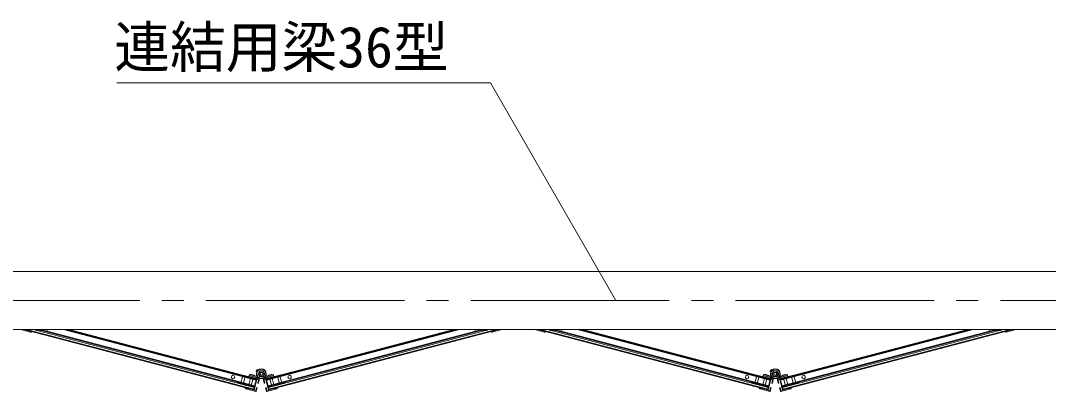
# Model space of a CAD drawing. Units: millimetres, scale not verified. Extents: x -6980 to 13145, y -14438 to 14438.
# Drawn here: x -2937 to -1167, y 11281 to 11919 of the extents above; entities that cross this region are included whole.
import ezdxf
from ezdxf.enums import TextEntityAlignment as Align

# ---------------------------------------------------------------- set-up
doc = ezdxf.new("R2010")
doc.units = ezdxf.units.MM
doc.header["$LTSCALE"] = 38
doc.linetypes.add('CHAIN2', pattern=[12, 9, -1, 1, -1])
doc.linetypes.add('DASHED1', pattern=[1.8, 1.2, -0.6])
for name, color, linetype, lineweight in [('0-6_ﾎﾞﾙﾄ類', 2, 'Continuous', 18), ('1-2_通芯', 1, 'CHAIN2', 18), ('1-5_標準ﾊﾟﾈﾙ', 7, 'Continuous', 18), ('1-7_文字', 7, 'Continuous', 18), ('1-9_連結用梁36', 7, 'Continuous', 18)]:
    doc.layers.add(name, color=color, linetype=linetype, lineweight=lineweight)
doc.styles.add('ＭＳ ゴシック', font='')
doc.styles.get('ＭＳ ゴシック').set_extended_font_data('MS Gothic')

msp = doc.modelspace()

# ---------------------------------------------------------------- linework, layer by layer
at = {"layer": '0-6_ﾎﾞﾙﾄ類'}
for p, q in [((-2525.57, 11306.35), (-2528.47, 11311.35)), ((-2519.82, 11316.35), (-2516.93, 11311.35)), ((-2516.93, 11311.35), (-2519.82, 11306.35)), ((-1640.57, 11306.35), (-1643.47, 11311.35)), ((-1634.83, 11316.35), (-1631.93, 11311.35)), ((-1631.93, 11311.35), (-1634.83, 11306.35)), ((-2519.82, 11306.35), (-2525.57, 11306.35)), ((-1634.83, 11306.35), (-1640.57, 11306.35))]:
    msp.add_line(p, q, dxfattribs=at)
for points in [[(-2528.47, 11311.35), (-2525.57, 11316.35), (-2519.82, 11316.35)], [(-1643.47, 11311.35), (-1640.57, 11316.35), (-1634.83, 11316.35)]]:
    msp.add_lwpolyline(points, dxfattribs=at)
for centre, radius in [((-2522.7, 11311.35), 4.9), ((-2522.7, 11311.35), 3), ((-2522.7, 11311.35), 2.45), ((-1637.7, 11311.35), 4.9), ((-1637.7, 11311.35), 3), ((-1637.7, 11311.35), 2.45)]:
    msp.add_circle(centre, radius, dxfattribs=at)
at = {"layer": '1-2_通芯'}
msp.add_line((-3986.2, 11437.5), (4220.8, 11437.5), dxfattribs=at)
at = {"layer": '1-5_標準ﾊﾟﾈﾙ'}
for p, q in [((-2937.32, 11387.4), (-2920.15, 11382.9)), ((-2931.78, 11387.5), (-2918.32, 11383.98)), ((-2927.05, 11387.5), (-2535.72, 11284.77)), ((-2907.35, 11387.5), (-2902, 11386.1)), ((-2905.28, 11385.4), (-2902.38, 11384.65)), ((-2902.62, 11387.5), (-2534.15, 11290.75)), ((-2902, 11386.1), (-2902.38, 11384.65)), ((-2863.65, 11387.5), (-2531.62, 11300.35)), ((-2181.75, 11387.5), (-2513.78, 11300.35)), ((-2142.78, 11387.5), (-2511.25, 11290.75)), ((-2118.35, 11387.5), (-2509.68, 11284.77)), ((-2138.05, 11387.5), (-2143.4, 11386.1)), ((-2143.4, 11386.1), (-2143.03, 11384.65)), ((-2140.12, 11385.4), (-2143.03, 11384.65)), ((-2113.62, 11387.5), (-2127.08, 11383.98)), ((-2108.07, 11387.4), (-2125.25, 11382.9)), ((-2052.33, 11387.4), (-2035.15, 11382.9)), ((-2046.77, 11387.5), (-2033.33, 11383.98)), ((-2042.05, 11387.5), (-1650.72, 11284.77)), ((-2022.35, 11387.5), (-2017, 11386.1)), ((-2020.27, 11385.4), (-2017.38, 11384.65)), ((-2017.62, 11387.5), (-1649.15, 11290.75)), ((-2017, 11386.1), (-2017.38, 11384.65)), ((-1978.65, 11387.5), (-1646.62, 11300.35)), ((-1296.75, 11387.5), (-1628.78, 11300.35)), ((-1257.78, 11387.5), (-1626.25, 11290.75)), ((-1233.35, 11387.5), (-1624.68, 11284.77)), ((-1253.05, 11387.5), (-1258.4, 11386.1)), ((-1258.4, 11386.1), (-1258.02, 11384.65)), ((-1255.12, 11385.4), (-1258.02, 11384.65)), ((-1228.62, 11387.5), (-1242.08, 11383.98)), ((-1223.07, 11387.4), (-1240.25, 11382.9)), ((-2529.65, 11318.15), (-2531.38, 11315.7)), ((-2531.25, 11315), (-2530.57, 11314.52)), ((-2531.2, 11311.35), (-2531.2, 11307.15)), ((-2528.25, 11317.77), (-2528.95, 11318.27)), ((-2514.2, 11311.35), (-2514.2, 11307.15)), ((-1644.65, 11318.15), (-1646.38, 11315.7)), ((-1646.25, 11315), (-1645.58, 11314.52)), ((-1646.2, 11311.35), (-1646.2, 11304.85)), ((-1646.2, 11311.35), (-1646.2, 11307.15)), ((-1643.25, 11317.77), (-1643.95, 11318.27)), ((-1629.2, 11311.35), (-1629.2, 11304.85)), ((-1629.2, 11311.35), (-1629.2, 11307.15)), ((-2563.47, 11297.22), (-2563.85, 11295.78)), ((-2560.95, 11295), (-2563.85, 11295.78)), ((-2534.45, 11289.6), (-2563.47, 11297.22)), ((-2555.5, 11307.85), (-2555.25, 11308.83)), ((-2531.32, 11301.5), (-2555.5, 11307.85)), ((-2554.65, 11309.17), (-2526.6, 11301.8)), ((-2551.28, 11292.48), (-2551.62, 11293.08)), ((-2534.83, 11288.15), (-2551.28, 11292.48)), ((-2531.32, 11301.5), (-2534.45, 11289.6)), ((-2528.8, 11295.4), (-2527.82, 11295.15)), ((-2526.25, 11301.2), (-2527.82, 11295.15)), ((-2519.15, 11301.2), (-2517.57, 11295.15)), ((-2490.75, 11309.17), (-2518.8, 11301.8)), ((-2516.6, 11295.4), (-2517.57, 11295.15)), ((-2514.08, 11301.5), (-2489.9, 11307.85)), ((-2514.08, 11301.5), (-2510.95, 11289.6)), ((-2512.9, 11307.5), (-2512.4, 11305.55)), ((-2510.95, 11289.6), (-2481.92, 11297.22)), ((-2510.57, 11288.15), (-2494.12, 11292.48)), ((-2494.12, 11292.48), (-2493.77, 11293.08)), ((-2489.9, 11307.85), (-2490.15, 11308.83)), ((-2484.45, 11295), (-2481.55, 11295.78)), ((-2481.92, 11297.22), (-2481.55, 11295.78)), ((-1678.47, 11297.22), (-1678.85, 11295.78)), ((-1675.95, 11295), (-1678.85, 11295.78)), ((-1649.45, 11289.6), (-1678.47, 11297.22)), ((-1670.5, 11307.85), (-1670.25, 11308.83)), ((-1646.33, 11301.5), (-1670.5, 11307.85)), ((-1669.65, 11309.17), (-1641.6, 11301.8)), ((-1666.27, 11292.48), (-1666.62, 11293.08)), ((-1649.83, 11288.15), (-1666.27, 11292.48)), ((-1646.33, 11301.5), (-1649.45, 11289.6)), ((-1644.7, 11306.53), (-1644.7, 11304.85)), ((-1643.8, 11295.4), (-1642.83, 11295.15)), ((-1641.25, 11301.2), (-1642.83, 11295.15)), ((-1634.15, 11301.2), (-1632.58, 11295.15)), ((-1605.75, 11309.17), (-1633.8, 11301.8)), ((-1631.6, 11295.4), (-1632.58, 11295.15)), ((-1630.7, 11306.53), (-1630.7, 11304.85)), ((-1629.08, 11301.5), (-1604.9, 11307.85)), ((-1629.08, 11301.5), (-1625.95, 11289.6)), ((-1627.9, 11307.5), (-1627.4, 11305.55)), ((-1625.95, 11289.6), (-1596.92, 11297.22)), ((-1625.58, 11288.15), (-1609.12, 11292.48)), ((-1609.12, 11292.48), (-1608.78, 11293.08)), ((-1604.9, 11307.85), (-1605.15, 11308.83)), ((-1599.45, 11295), (-1596.55, 11295.78)), ((-1596.92, 11297.22), (-1596.55, 11295.78)), ((-2536.03, 11283.6), (-2550.3, 11287.35)), ((-2532.05, 11281), (-2549.22, 11285.52)), ((-2534.83, 11288.15), (-2536.03, 11283.6)), ((-2529.85, 11287.43), (-2531.45, 11281.38)), ((-2530.83, 11287.67), (-2529.85, 11287.43)), ((-2514.57, 11287.67), (-2515.55, 11287.43)), ((-2515.55, 11287.43), (-2513.95, 11281.38)), ((-2513.35, 11281), (-2496.18, 11285.52)), ((-2510.57, 11288.15), (-2509.38, 11283.6)), ((-2509.38, 11283.6), (-2495.1, 11287.35)), ((-1651.02, 11283.6), (-1665.3, 11287.35)), ((-1647.05, 11281), (-1664.23, 11285.52)), ((-1649.83, 11288.15), (-1651.02, 11283.6)), ((-1644.85, 11287.43), (-1646.45, 11281.38)), ((-1645.83, 11287.67), (-1644.85, 11287.43)), ((-1629.58, 11287.67), (-1630.55, 11287.43)), ((-1630.55, 11287.43), (-1628.95, 11281.38)), ((-1628.35, 11281), (-1611.17, 11285.52)), ((-1625.58, 11288.15), (-1624.38, 11283.6)), ((-1624.38, 11283.6), (-1610.1, 11287.35))]:
    msp.add_line(p, q, dxfattribs=at)
at = {"layer": '1-5_標準ﾊﾟﾈﾙ', "color": 4, "linetype": 'DASHED1', "lineweight": 9}
for p, q in [((-2907.72, 11387.5), (-2907.95, 11386.62)), ((-2137.68, 11387.5), (-2137.45, 11386.62)), ((-2022.72, 11387.5), (-2022.95, 11386.62)), ((-1252.67, 11387.5), (-1252.45, 11386.62)), ((-2557.78, 11295.72), (-2558.03, 11294.75)), ((-2554.65, 11307.62), (-2557.78, 11295.72)), ((-2553.7, 11294.65), (-2553.95, 11293.68)), ((-2550.57, 11306.55), (-2553.7, 11294.65)), ((-2541.1, 11304.07), (-2544.22, 11292.18)), ((-2540.72, 11305.52), (-2541.1, 11304.07)), ((-2537.02, 11303), (-2540.15, 11291.1)), ((-2536.65, 11304.45), (-2537.02, 11303)), ((-2508.75, 11304.45), (-2508.38, 11303)), ((-2508.38, 11303), (-2505.25, 11291.1)), ((-2504.68, 11305.52), (-2504.3, 11304.07)), ((-2504.3, 11304.07), (-2501.17, 11292.18)), ((-2494.83, 11306.55), (-2491.7, 11294.65)), ((-2491.7, 11294.65), (-2491.45, 11293.68)), ((-2490.75, 11307.62), (-2487.62, 11295.72)), ((-2487.62, 11295.72), (-2487.38, 11294.75)), ((-1672.77, 11295.72), (-1673.03, 11294.75)), ((-1669.65, 11307.62), (-1672.77, 11295.72)), ((-1668.7, 11294.65), (-1668.95, 11293.68)), ((-1665.58, 11306.55), (-1668.7, 11294.65)), ((-1656.1, 11304.07), (-1659.22, 11292.18)), ((-1655.72, 11305.52), (-1656.1, 11304.07)), ((-1652.03, 11303), (-1655.15, 11291.1)), ((-1651.65, 11304.45), (-1652.03, 11303)), ((-1623.75, 11304.45), (-1623.38, 11303)), ((-1623.38, 11303), (-1620.25, 11291.1)), ((-1619.67, 11305.52), (-1619.3, 11304.07)), ((-1619.3, 11304.07), (-1616.17, 11292.18)), ((-1609.83, 11306.55), (-1606.7, 11294.65)), ((-1606.7, 11294.65), (-1606.45, 11293.68)), ((-1605.75, 11307.62), (-1602.62, 11295.72)), ((-1602.62, 11295.72), (-1602.38, 11294.75))]:
    msp.add_line(p, q, dxfattribs=at)
at = {"layer": '1-5_標準ﾊﾟﾈﾙ'}
for points in [[(-2931.78, 11387.5), (-2536.03, 11283.6), (-2531.03, 11302.65), (-2854.2, 11387.5)], [(-2927.05, 11387.5), (-2535.72, 11284.77), (-2534.95, 11287.67), (-2915.22, 11387.5)], [(-2905.28, 11385.4), (-2905.65, 11386.02), (-2911.3, 11387.5)], [(-2907.35, 11387.5), (-2534.45, 11289.6), (-2531.32, 11301.5), (-2858.93, 11387.5)], [(-2113.62, 11387.5), (-2509.38, 11283.6), (-2514.38, 11302.65), (-2191.2, 11387.5)], [(-2138.05, 11387.5), (-2510.95, 11289.6), (-2514.08, 11301.5), (-2186.48, 11387.5)], [(-2118.35, 11387.5), (-2509.68, 11284.77), (-2510.45, 11287.67), (-2130.17, 11387.5)], [(-2140.12, 11385.4), (-2139.75, 11386.02), (-2134.1, 11387.5)], [(-2046.77, 11387.5), (-1651.02, 11283.6), (-1646.03, 11302.65), (-1969.2, 11387.5)], [(-2042.05, 11387.5), (-1650.72, 11284.77), (-1649.95, 11287.67), (-2030.23, 11387.5)], [(-2020.27, 11385.4), (-2020.65, 11386.02), (-2026.3, 11387.5)], [(-2022.35, 11387.5), (-1649.45, 11289.6), (-1646.33, 11301.5), (-1973.92, 11387.5)], [(-1228.62, 11387.5), (-1624.38, 11283.6), (-1629.38, 11302.65), (-1306.2, 11387.5)], [(-1253.05, 11387.5), (-1625.95, 11289.6), (-1629.08, 11301.5), (-1301.47, 11387.5)], [(-1233.35, 11387.5), (-1624.68, 11284.77), (-1625.45, 11287.67), (-1245.17, 11387.5)], [(-1255.12, 11385.4), (-1254.75, 11386.02), (-1249.1, 11387.5)], [(-2529.88, 11306.8), (-2543.12, 11310.28), (-2543.65, 11308.35), (-2526.88, 11303.95)], [(-2515.52, 11306.8), (-2502.28, 11310.28), (-2501.75, 11308.35), (-2518.53, 11303.95)], [(-1644.88, 11306.8), (-1658.12, 11310.28), (-1658.65, 11308.35), (-1641.88, 11303.95)], [(-1630.53, 11306.8), (-1617.28, 11310.28), (-1616.75, 11308.35), (-1633.52, 11303.95)], [(-2560.95, 11295), (-2560.35, 11295.38), (-2551.62, 11293.08)], [(-2530.83, 11287.67), (-2532.15, 11282.6), (-2535.05, 11283.35), (-2530.38, 11301.25), (-2527.45, 11300.48), (-2528.8, 11295.4)], [(-2514.57, 11287.67), (-2513.25, 11282.6), (-2510.35, 11283.35), (-2515.03, 11301.25), (-2517.95, 11300.48), (-2516.6, 11295.4)], [(-2484.45, 11295), (-2485.05, 11295.38), (-2493.77, 11293.08)], [(-1675.95, 11295), (-1675.35, 11295.38), (-1666.62, 11293.08)], [(-1645.83, 11287.67), (-1647.15, 11282.6), (-1650.05, 11283.35), (-1645.38, 11301.25), (-1642.45, 11300.48), (-1643.8, 11295.4)], [(-1629.58, 11287.67), (-1628.25, 11282.6), (-1625.35, 11283.35), (-1630.03, 11301.25), (-1632.95, 11300.48), (-1631.6, 11295.4)], [(-1599.45, 11295), (-1600.05, 11295.38), (-1608.78, 11293.08)]]:
    msp.add_lwpolyline(points, dxfattribs=at)
for points in [[(-2528.18, 11304.27), (-2543.65, 11308.35), (-2544.15, 11306.43), (-2528.67, 11302.35)], [(-2501.75, 11308.35), (-2517.22, 11304.27), (-2516.72, 11302.35), (-2501.25, 11306.43)], [(-1643.17, 11304.27), (-1658.65, 11308.35), (-1659.15, 11306.43), (-1643.67, 11302.35)], [(-1616.75, 11308.35), (-1632.23, 11304.27), (-1631.73, 11302.35), (-1616.25, 11306.43)]]:
    msp.add_lwpolyline(points, close=True, dxfattribs=at)
for centre, radius in [((-2522.7, 11311.35), 8.5), ((-2522.7, 11311.35), 8), ((-1637.7, 11311.35), 8.5), ((-1637.7, 11311.35), 8), ((-2571.58, 11305.7), 3), ((-2473.83, 11305.7), 3), ((-1686.58, 11305.7), 3), ((-1588.82, 11305.7), 3)]:
    msp.add_circle(centre, radius, dxfattribs=at)
for centre, radius, start, end in [((-2919.78, 11384.35), 1.5, 255.29, 345.29), ((-2908.08, 11394.4), 8.5, 234.396, 283.363), ((-2890.78, 11389.5), 3, 221.858, 318.142), ((-2154.62, 11389.5), 3, 221.858, 318.142), ((-2137.33, 11394.4), 8.5, 256.637, 305.604), ((-2125.62, 11384.35), 1.5, 194.71, 284.71), ((-2108.2, 11387.9), 0.5, 284.71, 308.92), ((-2052.2, 11387.9), 0.5, 231.08, 255.29), ((-2034.77, 11384.35), 1.5, 255.29, 345.29), ((-2023.08, 11394.4), 8.5, 234.396, 283.363), ((-2005.77, 11389.5), 3, 221.858, 318.142), ((-1269.62, 11389.5), 3, 221.858, 318.142), ((-1252.32, 11394.4), 8.5, 256.637, 305.604), ((-1240.62, 11384.35), 1.5, 194.71, 284.71), ((-1223.2, 11387.9), 0.5, 284.71, 308.92), ((-1167.28, 11387.9), 0.5, 231.08, 255.29), ((-2539.58, 11301.6), 8.5, 47.218, 103.363), ((-2530.98, 11315.4), 0.5, 145, 235), ((-2529.25, 11317.88), 0.5, 55, 145), ((-2505.83, 11301.6), 8.5, 76.637, 132.782), ((-1654.57, 11301.6), 8.5, 47.218, 103.363), ((-1645.97, 11315.4), 0.5, 145, 235), ((-1644.25, 11317.88), 0.5, 55, 145), ((-1620.83, 11301.6), 8.5, 76.637, 132.782), ((-2554.08, 11301.48), 8.5, 227.218, 283.363), ((-2554.77, 11308.67), 0.5, 75.29, 165.29), ((-2526.72, 11301.33), 0.5, 345.29, 75.29), ((-2518.68, 11301.33), 0.5, 104.71, 194.71), ((-2491.32, 11301.48), 8.5, 256.637, 312.782), ((-2490.62, 11308.67), 0.5, 14.71, 104.71), ((-1669.08, 11301.48), 8.5, 227.218, 283.363), ((-1669.78, 11308.67), 0.5, 75.29, 165.29), ((-1641.73, 11301.33), 0.5, 345.29, 75.29), ((-1633.67, 11301.33), 0.5, 104.71, 194.71), ((-1606.33, 11301.48), 8.5, 256.637, 312.782), ((-1605.62, 11308.67), 0.5, 14.71, 104.71), ((-2548.85, 11286.98), 1.5, 165.29, 255.29), ((-2531.93, 11281.5), 0.5, 255.29, 345.29), ((-2513.47, 11281.5), 0.5, 194.71, 284.71), ((-2496.55, 11286.98), 1.5, 284.71, 14.71), ((-1663.85, 11286.98), 1.5, 165.29, 255.29), ((-1646.92, 11281.5), 0.5, 255.29, 345.29), ((-1628.47, 11281.5), 0.5, 194.71, 284.71), ((-1611.55, 11286.98), 1.5, 284.71, 14.71)]:
    msp.add_arc(centre, radius, start, end, dxfattribs=at)
at = {"layer": '1-7_文字'}
for p, q in [((-2771.32, 11811.83), (-2128.55, 11811.83)), ((-2128.2, 11811.83), (-2128.55, 11811.83)), ((-1912.08, 11437.5), (-2128.2, 11811.83))]:
    msp.add_line(p, q, dxfattribs=at)
at = {"layer": '1-9_連結用梁36'}
msp.add_lwpolyline([(-286.2, 11387.5), (-3980.2, 11387.5), (-3980.2, 11487.5), (-286.2, 11487.5)], close=True, dxfattribs=at)

# ---------------------------------------------------------------- texts
at = {"layer": '1-7_文字', "style": 'ＭＳ ゴシック'}
msp.add_text('連結用梁36型', height=70.38, dxfattribs=at).set_placement((-2776, 11817.23), align=Align.BOTTOM_LEFT)

doc.saveas('drawing.dxf')
